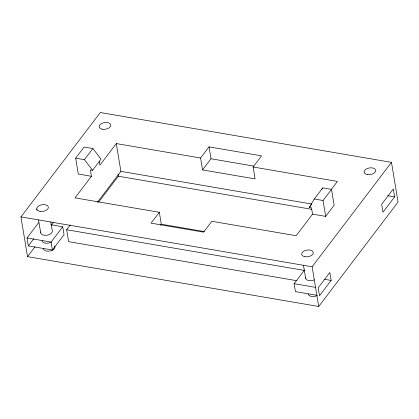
<?xml version="1.0" encoding="UTF-8"?>
<svg xmlns="http://www.w3.org/2000/svg" width="419" height="419" viewBox="0 0 419 419"><rect width="100%" height="100%" fill="white"/><g stroke="black" fill="none" stroke-linecap="round" stroke-linejoin="round"><path stroke-width="0.63" d="M312.548 214.135L311.495 207.787L309.306 207.41L314.297 199.004L322.761 187.869L331.518 189.367L334.147 205.247L325.683 216.387L312.548 214.135L296.149 235.719L211.862 221.295L203.613 232.152L151.065 223.159L159.529 212.024M321.761 189.55L322.761 187.869M20.95 216.906L100.298 112.522L391.477 162.352L398.05 202.063L318.712 306.478L27.534 256.648L20.95 216.906L312.139 266.772L391.477 162.352M91.426 176.294L78.29 174.047L75.661 158.167L84.125 147.027L92.882 148.525L101.026 159.178L92.562 170.318L90.373 169.941L91.426 176.294L75.032 197.878L159.32 212.302L161.289 224.212L160.503 225.244M75.661 158.167L84.418 159.665L92.882 148.525M50.699 224.72L62.74 226.789L64.055 234.729L52.401 250.023L28.319 245.901L27.005 237.961L38.663 222.657M28.319 245.901L33.766 238.757M27.534 256.648L35.034 246.775M51.61 224.956L53.585 222.358M200.575 158.005L202.545 169.915L255.092 178.908L253.118 166.998L261.582 155.858L209.039 146.865L200.575 158.005L116.288 143.576L99.89 165.159L99.261 161.346M52.401 250.023L51.087 242.082L62.74 226.789M296.93 280.725L68.616 241.653L66.642 229.738L70.193 225.066M97.313 202.398L120.887 171.371L116.288 143.576M98.606 202.183L118.336 176.216L118.022 174.335M202.545 169.915L211.008 158.775L209.039 146.865M309.306 207.41L311.616 204.372M331.162 189.639L337.405 181.422L253.118 166.998M325.683 216.387L323.054 200.502L331.518 189.367M316.979 295.316L295.432 291.629L294.117 283.689L304.587 269.909M331.151 280.437L319.514 295.751L318.199 287.811L329.837 272.497L331.151 280.437L324.18 279.248M394.619 196.904L382.982 212.218L381.667 204.278L393.305 188.964L394.619 196.904L387.648 195.71M211.008 158.775L253.94 166.123M314.297 199.004L323.054 200.502M120.887 171.371L311.71 204.027M118.336 176.216L311.82 209.327M161.289 224.212L204.221 231.56M66.642 229.738L304.634 270.47M27.005 237.961L51.087 242.082M294.117 283.689L315.664 287.376M84.418 159.665L92.562 170.318M312.139 266.772L318.712 306.478M303.456 265.227L305.587 278.101M50.825 221.965L52.317 230.979A5.887 3.368 -9.4 0 1 46.163 235.3A5.887 3.368 -9.4 0 1 40.763 231.864M36.736 208.934L36.951 210.223M38.548 219.881L40.674 232.76M54.643 246.032A5.887 3.368 -9.4 0 1 50.317 250.955A5.887 3.368 -9.4 0 1 43.314 248.65M317.319 295.542A5.887 3.368 -9.4 0 1 308.216 293.986M51.097 242.266A5.887 3.368 -9.4 0 1 42 240.71M314.26 279.861A5.887 3.368 -9.4 0 1 307.996 280.342A5.887 3.368 -9.4 0 1 305.676 277.205M40.02 211.38A5.887 3.368 -9.4 0 0 48.379 207.148A5.887 3.368 -9.4 0 0 39.276 205.593A5.887 3.368 -9.4 0 0 40.02 211.38M102.435 129.251A5.887 3.368 -9.4 0 0 110.789 125.019A5.887 3.368 -9.4 0 0 101.691 123.458A5.887 3.368 -9.4 0 0 102.435 129.251M367.337 174.587A5.887 3.368 -9.4 0 0 375.696 170.355A5.887 3.368 -9.4 0 0 366.599 168.794A5.887 3.368 -9.4 0 0 367.337 174.587M304.927 256.727A5.887 3.368 -9.4 0 0 313.286 252.495A5.887 3.368 -9.4 0 0 304.184 250.939A5.887 3.368 -9.4 0 0 304.927 256.727"/></g></svg>
